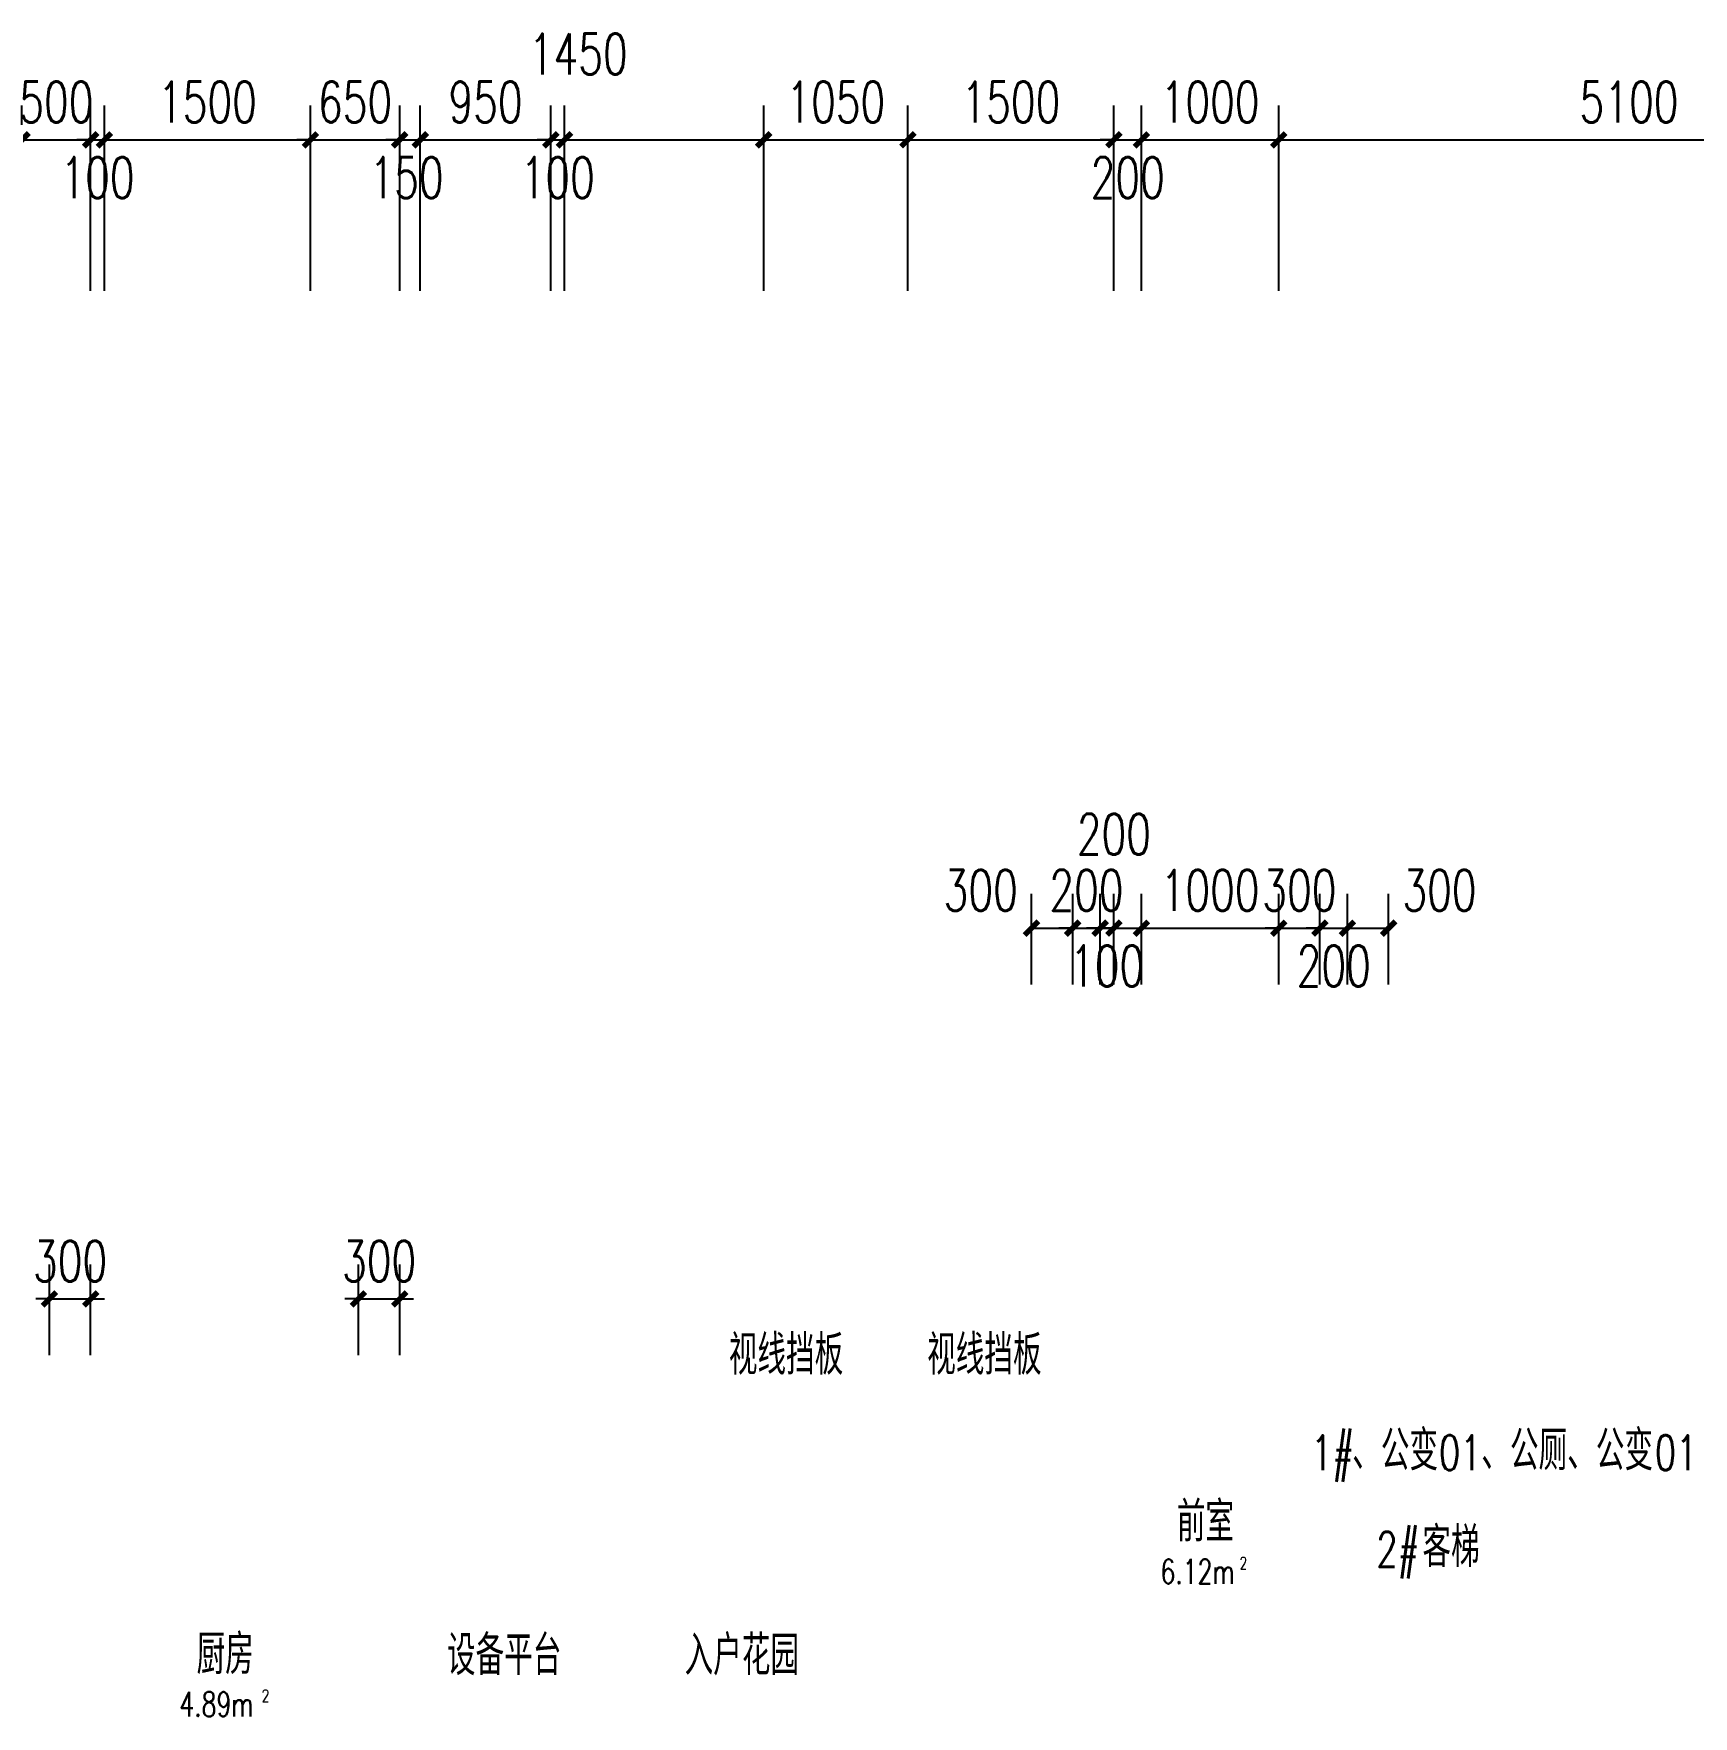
# Model space of a CAD drawing. Extents: x 41972 to 370663, y -1070170 to -56660.
# Drawn here: x 143682 to 155765, y -124267 to -112013 of the extents above; entities that cross this region are included whole.
import ezdxf

# ---------------------------------------------------------------- set-up
doc = ezdxf.new("R2010")
doc.units = 0
doc.header["$LTSCALE"] = 1000
doc.header["$MEASUREMENT"] = 0
doc.layers.get('Defpoints').update_dxf_attribs({"color": 250})
for name, color, linetype in [('A-PUB_DIM_细部尺寸', 64, 'Continuous'), ('hxt-bzc$0$A-房间名称', 31, 'Continuous'), ('HXwz$0$A-房间名称', 31, 'Continuous'), ('loutai2-osc$0$A-房间名称', 31, 'Continuous')]:
    doc.layers.add(name, color=color, linetype=linetype)
doc.styles.add('_TCH_DIM_T3', font='SIMPLEX', dxfattribs={"width": 0.705882, "bigfont": 'GBCBIG.shx'})
doc.styles.add('hxt-bzc$0$_TCH_SPACE', font='SIMPLEX', dxfattribs={"bigfont": 'GBCBIG'})
doc.styles.add('HXwz$0$_TCH_SPACE', font='SIMPLEX', dxfattribs={"bigfont": 'GBCBIG'})
doc.styles.add('loutai2-osc$0$_TCH_SPACE', font='SIMPLEX', dxfattribs={"bigfont": 'GBCBIG'})
doc.dimstyles.new('_TCH_ARCH&&100', dxfattribs={"dimtxt": 297.5, "dimasz": 100, "dimexe": 250, "dimexo": 300, "dimgap": 126.25, "dimtad": 1, "dimdec": 0, "dimzin": 0, "dimdsep": 46, "dimtxsty": '_TCH_DIM_T3', "dimblk": 'ARCHTICK', "dimcen": 0.09, "dimclrt": 7, "dimazin": 2, "dimtfac": 1, "dimtdec": 0, "dimtix": 1, "dimtmove": 2, "dimatfit": 3, "dimfxl": 100, "dimtolj": 1, "dimtzin": 0, "dimarcsym": 0})

# ---------------------------------------------------------------- blocks, each defined once
blk = doc.blocks.new('_ArchTick')
at = {"color": 0, "linetype": 'ByBlock', "const_width": 0.4}
blk.add_lwpolyline([(-0.5, -0.5), (0.5, 0.5)], dxfattribs=at)
blk = doc.blocks.new('*D5542')
at = {"layer": 'A-PUB_DIM_细部尺寸', "color": 0, "lineweight": -2, "transparency": 16777216}
for p, q in [((143597, -150549), (143597, -149199)), ((144097, -150549), (144097, -149199)), ((143597, -149449), (143497, -149449)), ((143597, -149449), (144097, -149449)), ((144097, -149449), (144197, -149449))]:
    blk.add_line(p, q, dxfattribs=at)
at = {"layer": 'Defpoints', "color": 0, "transparency": 16777216}
for p in [(144097, -149449), (143597, -150849), (144097, -150849)]:
    blk.add_point(p, dxfattribs=at)
at = {"layer": 'A-PUB_DIM_细部尺寸', "color": 0, "lineweight": -2, "transparency": 16777216, "xscale": 100, "yscale": 100, "zscale": 100}
blk.add_blockref('_ArchTick', (143597, -149449), dxfattribs=at)
at = {"layer": 'A-PUB_DIM_细部尺寸', "color": 0, "lineweight": -2, "transparency": 16777216, "xscale": 100, "yscale": 100, "zscale": 100, "rotation": 180}
blk.add_blockref('_ArchTick', (144097, -149449), dxfattribs=at)
at = {"layer": 'A-PUB_DIM_细部尺寸', "color": 7, "transparency": 16777216, "insert": (143847, -149174), "char_height": 297.5, "attachment_point": 5, "style": '_TCH_DIM_T3'}
blk.add_mtext('\\A1;500', dxfattribs=at)
blk = doc.blocks.new('*D5543')
at = {"layer": 'A-PUB_DIM_细部尺寸', "color": 0, "lineweight": -2, "transparency": 16777216}
for p, q in [((144097, -150549), (144097, -149199)), ((144197, -150549), (144197, -149199)), ((144097, -149449), (143997, -149449)), ((144097, -149449), (144197, -149449)), ((144197, -149449), (144297, -149449))]:
    blk.add_line(p, q, dxfattribs=at)
at = {"layer": 'Defpoints', "color": 0, "transparency": 16777216}
for p in [(144197, -149449), (144097, -150849), (144197, -150849)]:
    blk.add_point(p, dxfattribs=at)
at = {"layer": 'A-PUB_DIM_细部尺寸', "color": 0, "lineweight": -2, "transparency": 16777216, "xscale": 100, "yscale": 100, "zscale": 100}
blk.add_blockref('_ArchTick', (144097, -149449), dxfattribs=at)
at = {"layer": 'A-PUB_DIM_细部尺寸', "color": 0, "lineweight": -2, "transparency": 16777216, "xscale": 100, "yscale": 100, "zscale": 100, "rotation": 180}
blk.add_blockref('_ArchTick', (144197, -149449), dxfattribs=at)
at = {"layer": 'A-PUB_DIM_细部尺寸', "color": 7, "transparency": 16777216, "insert": (144147, -149724), "char_height": 297.5, "attachment_point": 5, "style": '_TCH_DIM_T3'}
blk.add_mtext('\\A1;100', dxfattribs=at)
blk = doc.blocks.new('*D5544')
at = {"layer": 'A-PUB_DIM_细部尺寸', "color": 0, "lineweight": -2, "transparency": 16777216}
for p, q in [((144197, -150549), (144197, -149199)), ((145697, -150549), (145697, -149199)), ((144197, -149449), (145697, -149449))]:
    blk.add_line(p, q, dxfattribs=at)
at = {"layer": 'Defpoints', "color": 0, "transparency": 16777216}
for p in [(145697, -149449), (144197, -150849), (145697, -150849)]:
    blk.add_point(p, dxfattribs=at)
at = {"layer": 'A-PUB_DIM_细部尺寸', "color": 0, "lineweight": -2, "transparency": 16777216, "xscale": 100, "yscale": 100, "zscale": 100, "rotation": 180}
blk.add_blockref('_ArchTick', (144197, -149449), dxfattribs=at)
at = {"layer": 'A-PUB_DIM_细部尺寸', "color": 0, "lineweight": -2, "transparency": 16777216, "xscale": 100, "yscale": 100, "zscale": 100}
blk.add_blockref('_ArchTick', (145697, -149449), dxfattribs=at)
at = {"layer": 'A-PUB_DIM_细部尺寸', "color": 7, "transparency": 16777216, "insert": (144947, -149174), "char_height": 297.5, "attachment_point": 5, "style": '_TCH_DIM_T3'}
blk.add_mtext('\\A1;1500', dxfattribs=at)
blk = doc.blocks.new('*D5545')
at = {"layer": 'A-PUB_DIM_细部尺寸', "color": 0, "lineweight": -2, "transparency": 16777216}
for p, q in [((145697, -150549), (145697, -149199)), ((146347, -150549), (146347, -149199)), ((145697, -149449), (145597, -149449)), ((145697, -149449), (146347, -149449)), ((146347, -149449), (146447, -149449))]:
    blk.add_line(p, q, dxfattribs=at)
at = {"layer": 'Defpoints', "color": 0, "transparency": 16777216}
for p in [(146347, -149449), (145697, -150849), (146347, -150849)]:
    blk.add_point(p, dxfattribs=at)
at = {"layer": 'A-PUB_DIM_细部尺寸', "color": 0, "lineweight": -2, "transparency": 16777216, "xscale": 100, "yscale": 100, "zscale": 100}
blk.add_blockref('_ArchTick', (145697, -149449), dxfattribs=at)
at = {"layer": 'A-PUB_DIM_细部尺寸', "color": 0, "lineweight": -2, "transparency": 16777216, "xscale": 100, "yscale": 100, "zscale": 100, "rotation": 180}
blk.add_blockref('_ArchTick', (146347, -149449), dxfattribs=at)
at = {"layer": 'A-PUB_DIM_细部尺寸', "color": 7, "transparency": 16777216, "insert": (146022, -149174), "char_height": 297.5, "attachment_point": 5, "style": '_TCH_DIM_T3'}
blk.add_mtext('\\A1;650', dxfattribs=at)
blk = doc.blocks.new('*D5546')
at = {"layer": 'A-PUB_DIM_细部尺寸', "color": 0, "lineweight": -2, "transparency": 16777216}
for p, q in [((146347, -150549), (146347, -149199)), ((146497, -150549), (146497, -149199)), ((146347, -149449), (146247, -149449)), ((146347, -149449), (146497, -149449)), ((146497, -149449), (146597, -149449))]:
    blk.add_line(p, q, dxfattribs=at)
at = {"layer": 'Defpoints', "color": 0, "transparency": 16777216}
for p in [(146497, -149449), (146347, -150849), (146497, -150849)]:
    blk.add_point(p, dxfattribs=at)
at = {"layer": 'A-PUB_DIM_细部尺寸', "color": 0, "lineweight": -2, "transparency": 16777216, "xscale": 100, "yscale": 100, "zscale": 100}
blk.add_blockref('_ArchTick', (146347, -149449), dxfattribs=at)
at = {"layer": 'A-PUB_DIM_细部尺寸', "color": 0, "lineweight": -2, "transparency": 16777216, "xscale": 100, "yscale": 100, "zscale": 100, "rotation": 180}
blk.add_blockref('_ArchTick', (146497, -149449), dxfattribs=at)
at = {"layer": 'A-PUB_DIM_细部尺寸', "color": 7, "transparency": 16777216, "insert": (146397, -149724), "char_height": 297.5, "attachment_point": 5, "style": '_TCH_DIM_T3'}
blk.add_mtext('\\A1;150', dxfattribs=at)
blk = doc.blocks.new('*D5547')
at = {"layer": 'A-PUB_DIM_细部尺寸', "color": 0, "lineweight": -2, "transparency": 16777216}
for p, q in [((146497, -150549), (146497, -149199)), ((147447, -150549), (147447, -149199)), ((146497, -149449), (147447, -149449))]:
    blk.add_line(p, q, dxfattribs=at)
at = {"layer": 'Defpoints', "color": 0, "transparency": 16777216}
for p in [(147447, -149449), (146497, -150849), (147447, -150849)]:
    blk.add_point(p, dxfattribs=at)
at = {"layer": 'A-PUB_DIM_细部尺寸', "color": 0, "lineweight": -2, "transparency": 16777216, "xscale": 100, "yscale": 100, "zscale": 100, "rotation": 180}
blk.add_blockref('_ArchTick', (146497, -149449), dxfattribs=at)
at = {"layer": 'A-PUB_DIM_细部尺寸', "color": 0, "lineweight": -2, "transparency": 16777216, "xscale": 100, "yscale": 100, "zscale": 100}
blk.add_blockref('_ArchTick', (147447, -149449), dxfattribs=at)
at = {"layer": 'A-PUB_DIM_细部尺寸', "color": 7, "transparency": 16777216, "insert": (146972, -149174), "char_height": 297.5, "attachment_point": 5, "style": '_TCH_DIM_T3'}
blk.add_mtext('\\A1;950', dxfattribs=at)
blk = doc.blocks.new('*D5548')
at = {"layer": 'A-PUB_DIM_细部尺寸', "color": 0, "lineweight": -2, "transparency": 16777216}
for p, q in [((147447, -150549), (147447, -149199)), ((147547, -150549), (147547, -149199)), ((147447, -149449), (147347, -149449)), ((147447, -149449), (147547, -149449)), ((147547, -149449), (147647, -149449))]:
    blk.add_line(p, q, dxfattribs=at)
at = {"layer": 'Defpoints', "color": 0, "transparency": 16777216}
for p in [(147547, -149449), (147447, -150849), (147547, -150849)]:
    blk.add_point(p, dxfattribs=at)
at = {"layer": 'A-PUB_DIM_细部尺寸', "color": 0, "lineweight": -2, "transparency": 16777216, "xscale": 100, "yscale": 100, "zscale": 100}
blk.add_blockref('_ArchTick', (147447, -149449), dxfattribs=at)
at = {"layer": 'A-PUB_DIM_细部尺寸', "color": 0, "lineweight": -2, "transparency": 16777216, "xscale": 100, "yscale": 100, "zscale": 100, "rotation": 180}
blk.add_blockref('_ArchTick', (147547, -149449), dxfattribs=at)
at = {"layer": 'A-PUB_DIM_细部尺寸', "color": 7, "transparency": 16777216, "insert": (147497, -149724), "char_height": 297.5, "attachment_point": 5, "style": '_TCH_DIM_T3'}
blk.add_mtext('\\A1;100', dxfattribs=at)
blk = doc.blocks.new('*D5549')
at = {"layer": 'A-PUB_DIM_细部尺寸', "color": 0, "lineweight": -2, "transparency": 16777216}
for p, q in [((147547, -150549), (147547, -149199)), ((148997, -150549), (148997, -149199)), ((147547, -149449), (148997, -149449))]:
    blk.add_line(p, q, dxfattribs=at)
at = {"layer": 'Defpoints', "color": 0, "transparency": 16777216}
for p in [(148997, -149449), (147547, -150849), (148997, -150849)]:
    blk.add_point(p, dxfattribs=at)
at = {"layer": 'A-PUB_DIM_细部尺寸', "color": 0, "lineweight": -2, "transparency": 16777216, "xscale": 100, "yscale": 100, "zscale": 100, "rotation": 180}
blk.add_blockref('_ArchTick', (147547, -149449), dxfattribs=at)
at = {"layer": 'A-PUB_DIM_细部尺寸', "color": 0, "lineweight": -2, "transparency": 16777216, "xscale": 100, "yscale": 100, "zscale": 100}
blk.add_blockref('_ArchTick', (148997, -149449), dxfattribs=at)
at = {"layer": 'A-PUB_DIM_细部尺寸', "color": 7, "transparency": 16777216, "insert": (147647, -148824), "char_height": 297.5, "attachment_point": 5, "style": '_TCH_DIM_T3'}
blk.add_mtext('\\A1;1450', dxfattribs=at)
blk = doc.blocks.new('*D5550')
at = {"layer": 'A-PUB_DIM_细部尺寸', "color": 0, "lineweight": -2, "transparency": 16777216}
for p, q in [((148997, -150549), (148997, -149199)), ((150047, -150549), (150047, -149199)), ((148997, -149449), (150047, -149449))]:
    blk.add_line(p, q, dxfattribs=at)
at = {"layer": 'Defpoints', "color": 0, "transparency": 16777216}
for p in [(150047, -149449), (148997, -150849), (150047, -150849)]:
    blk.add_point(p, dxfattribs=at)
at = {"layer": 'A-PUB_DIM_细部尺寸', "color": 0, "lineweight": -2, "transparency": 16777216, "xscale": 100, "yscale": 100, "zscale": 100, "rotation": 180}
blk.add_blockref('_ArchTick', (148997, -149449), dxfattribs=at)
at = {"layer": 'A-PUB_DIM_细部尺寸', "color": 0, "lineweight": -2, "transparency": 16777216, "xscale": 100, "yscale": 100, "zscale": 100}
blk.add_blockref('_ArchTick', (150047, -149449), dxfattribs=at)
at = {"layer": 'A-PUB_DIM_细部尺寸', "color": 7, "transparency": 16777216, "insert": (149522, -149174), "char_height": 297.5, "attachment_point": 5, "style": '_TCH_DIM_T3'}
blk.add_mtext('\\A1;1050', dxfattribs=at)
blk = doc.blocks.new('*D5551')
at = {"layer": 'A-PUB_DIM_细部尺寸', "color": 0, "lineweight": -2, "transparency": 16777216}
for p, q in [((150047, -150549), (150047, -149199)), ((151547, -150549), (151547, -149199)), ((150047, -149449), (151547, -149449))]:
    blk.add_line(p, q, dxfattribs=at)
at = {"layer": 'Defpoints', "color": 0, "transparency": 16777216}
for p in [(151547, -149449), (150047, -150849), (151547, -150849)]:
    blk.add_point(p, dxfattribs=at)
at = {"layer": 'A-PUB_DIM_细部尺寸', "color": 0, "lineweight": -2, "transparency": 16777216, "xscale": 100, "yscale": 100, "zscale": 100, "rotation": 180}
blk.add_blockref('_ArchTick', (150047, -149449), dxfattribs=at)
at = {"layer": 'A-PUB_DIM_细部尺寸', "color": 0, "lineweight": -2, "transparency": 16777216, "xscale": 100, "yscale": 100, "zscale": 100}
blk.add_blockref('_ArchTick', (151547, -149449), dxfattribs=at)
at = {"layer": 'A-PUB_DIM_细部尺寸', "color": 7, "transparency": 16777216, "insert": (150797, -149174), "char_height": 297.5, "attachment_point": 5, "style": '_TCH_DIM_T3'}
blk.add_mtext('\\A1;1500', dxfattribs=at)
blk = doc.blocks.new('*D5552')
at = {"layer": 'A-PUB_DIM_细部尺寸', "color": 0, "lineweight": -2, "transparency": 16777216}
for p, q in [((151547, -150549), (151547, -149199)), ((151747, -150549), (151747, -149199)), ((151547, -149449), (151447, -149449)), ((151547, -149449), (151747, -149449)), ((151747, -149449), (151847, -149449))]:
    blk.add_line(p, q, dxfattribs=at)
at = {"layer": 'Defpoints', "color": 0, "transparency": 16777216}
for p in [(151747, -149449), (151547, -150849), (151747, -150849)]:
    blk.add_point(p, dxfattribs=at)
at = {"layer": 'A-PUB_DIM_细部尺寸', "color": 0, "lineweight": -2, "transparency": 16777216, "xscale": 100, "yscale": 100, "zscale": 100}
blk.add_blockref('_ArchTick', (151547, -149449), dxfattribs=at)
at = {"layer": 'A-PUB_DIM_细部尺寸', "color": 0, "lineweight": -2, "transparency": 16777216, "xscale": 100, "yscale": 100, "zscale": 100, "rotation": 180}
blk.add_blockref('_ArchTick', (151747, -149449), dxfattribs=at)
at = {"layer": 'A-PUB_DIM_细部尺寸', "color": 7, "transparency": 16777216, "insert": (151647, -149724), "char_height": 297.5, "attachment_point": 5, "style": '_TCH_DIM_T3'}
blk.add_mtext('\\A1;200', dxfattribs=at)
blk = doc.blocks.new('*D5553')
at = {"layer": 'A-PUB_DIM_细部尺寸', "color": 0, "lineweight": -2, "transparency": 16777216}
for p, q in [((151747, -150549), (151747, -149199)), ((152747, -150549), (152747, -149199)), ((151747, -149449), (152747, -149449))]:
    blk.add_line(p, q, dxfattribs=at)
at = {"layer": 'Defpoints', "color": 0, "transparency": 16777216}
for p in [(152747, -149449), (151747, -150849), (152747, -150849)]:
    blk.add_point(p, dxfattribs=at)
at = {"layer": 'A-PUB_DIM_细部尺寸', "color": 0, "lineweight": -2, "transparency": 16777216, "xscale": 100, "yscale": 100, "zscale": 100, "rotation": 180}
blk.add_blockref('_ArchTick', (151747, -149449), dxfattribs=at)
at = {"layer": 'A-PUB_DIM_细部尺寸', "color": 0, "lineweight": -2, "transparency": 16777216, "xscale": 100, "yscale": 100, "zscale": 100}
blk.add_blockref('_ArchTick', (152747, -149449), dxfattribs=at)
at = {"layer": 'A-PUB_DIM_细部尺寸', "color": 7, "transparency": 16777216, "insert": (152247, -149174), "char_height": 297.5, "attachment_point": 5, "style": '_TCH_DIM_T3'}
blk.add_mtext('\\A1;1000', dxfattribs=at)
blk = doc.blocks.new('*D5554')
at = {"layer": 'A-PUB_DIM_细部尺寸', "color": 0, "lineweight": -2, "transparency": 16777216}
for p, q in [((152747, -150549), (152747, -149199)), ((157847, -150549), (157847, -149199)), ((152747, -149449), (157847, -149449))]:
    blk.add_line(p, q, dxfattribs=at)
at = {"layer": 'Defpoints', "color": 0, "transparency": 16777216}
for p in [(157847, -149449), (152747, -150849), (157847, -150849)]:
    blk.add_point(p, dxfattribs=at)
at = {"layer": 'A-PUB_DIM_细部尺寸', "color": 0, "lineweight": -2, "transparency": 16777216, "xscale": 100, "yscale": 100, "zscale": 100, "rotation": 180}
blk.add_blockref('_ArchTick', (152747, -149449), dxfattribs=at)
at = {"layer": 'A-PUB_DIM_细部尺寸', "color": 0, "lineweight": -2, "transparency": 16777216, "xscale": 100, "yscale": 100, "zscale": 100}
blk.add_blockref('_ArchTick', (157847, -149449), dxfattribs=at)
at = {"layer": 'A-PUB_DIM_细部尺寸', "color": 7, "transparency": 16777216, "insert": (155297, -149174), "char_height": 297.5, "attachment_point": 5, "style": '_TCH_DIM_T3'}
blk.add_mtext('\\A1;5100', dxfattribs=at)
blk = doc.blocks.new('HXwz')
at = {"layer": 'hxt-bzc$0$A-房间名称', "style": 'hxt-bzc$0$_TCH_SPACE', "width": 0.705882}
for s, p in [('1#', (14485, 7512)), ('01', (15417, 7512)), ('01', (16989, 7512)), ('2#', (14961, 6808))]:
    blk.add_text(s, height=255, rotation=0, dxfattribs=at).set_placement(p)
at = {"layer": 'hxt-bzc$0$A-房间名称', "style": 'hxt-bzc$0$_TCH_SPACE'}
for s, p in [('、公变', (14785, 7512)), ('、公厕、公变', (15725, 7512)), ('客梯', (15296, 6808))]:
    blk.add_text(s, height=289.4, rotation=0, dxfattribs=at).set_placement(p)
blk.add_text('前室', height=289.4, dxfattribs=at).set_placement((13508, 6993))
at = {"layer": 'hxt-bzc$0$A-房间名称', "style": 'hxt-bzc$0$_TCH_SPACE', "width": 0.705882}
for s, height, p in [('6.12m', 178.5, (13389, 6686)), ('2', 89.2, (13965, 6791))]:
    blk.add_text(s, height=height, dxfattribs=at).set_placement(p)
at = {"layer": 'HXwz$0$A-房间名称', "style": 'HXwz$0$_TCH_SPACE'}
for s, p in [('厨房', (6371, 6027)), ('设备平台', (8194, 6020)), ('入户花园', (9924, 6020))]:
    blk.add_text(s, height=289.4, dxfattribs=at).set_placement(p)
at = {"layer": 'HXwz$0$A-房间名称', "style": 'HXwz$0$_TCH_SPACE', "width": 0.705882}
for s, height, p in [('4.89m', 178.5, (6246, 5720)), ('2', 89.2, (6846, 5825))]:
    blk.add_text(s, height=height, dxfattribs=at).set_placement(p)
at = {"layer": 'loutai2-osc$0$A-房间名称', "style": 'loutai2-osc$0$_TCH_SPACE'}
for p in [(10246, 8208), (11690, 8208)]:
    blk.add_text('视线挡板', height=289.4, dxfattribs=at).set_placement(p)
blk = doc.blocks.new('*D6371')
at = {"layer": 'A-PUB_DIM_细部尺寸', "color": 0, "lineweight": -2, "transparency": 16777216}
for p, q in [((143797, -121637), (143797, -120977)), ((144097, -121637), (144097, -120977)), ((143797, -121227), (143697, -121227)), ((143797, -121227), (144097, -121227)), ((144097, -121227), (144197, -121227))]:
    blk.add_line(p, q, dxfattribs=at)
at = {"layer": 'Defpoints', "color": 0, "transparency": 16777216}
for p in [(144097, -121227), (143797, -121937), (144097, -121937)]:
    blk.add_point(p, dxfattribs=at)
at = {"layer": 'A-PUB_DIM_细部尺寸', "color": 0, "lineweight": -2, "transparency": 16777216, "xscale": 100, "yscale": 100, "zscale": 100}
blk.add_blockref('_ArchTick', (143797, -121227), dxfattribs=at)
at = {"layer": 'A-PUB_DIM_细部尺寸', "color": 0, "lineweight": -2, "transparency": 16777216, "xscale": 100, "yscale": 100, "zscale": 100, "rotation": 180}
blk.add_blockref('_ArchTick', (144097, -121227), dxfattribs=at)
at = {"layer": 'A-PUB_DIM_细部尺寸', "color": 7, "transparency": 16777216, "insert": (143947, -120952), "char_height": 297.5, "attachment_point": 5, "style": '_TCH_DIM_T3'}
blk.add_mtext('\\A1;300', dxfattribs=at)
blk = doc.blocks.new('*D6372')
at = {"layer": 'A-PUB_DIM_细部尺寸', "color": 0, "lineweight": -2, "transparency": 16777216}
for p, q in [((146047, -121637), (146047, -120977)), ((146347, -121637), (146347, -120977)), ((146047, -121227), (145947, -121227)), ((146047, -121227), (146347, -121227)), ((146347, -121227), (146447, -121227))]:
    blk.add_line(p, q, dxfattribs=at)
at = {"layer": 'Defpoints', "color": 0, "transparency": 16777216}
for p in [(146347, -121227), (146047, -121937), (146347, -121937)]:
    blk.add_point(p, dxfattribs=at)
at = {"layer": 'A-PUB_DIM_细部尺寸', "color": 0, "lineweight": -2, "transparency": 16777216, "xscale": 100, "yscale": 100, "zscale": 100}
blk.add_blockref('_ArchTick', (146047, -121227), dxfattribs=at)
at = {"layer": 'A-PUB_DIM_细部尺寸', "color": 0, "lineweight": -2, "transparency": 16777216, "xscale": 100, "yscale": 100, "zscale": 100, "rotation": 180}
blk.add_blockref('_ArchTick', (146347, -121227), dxfattribs=at)
at = {"layer": 'A-PUB_DIM_细部尺寸', "color": 7, "transparency": 16777216, "insert": (146197, -120952), "char_height": 297.5, "attachment_point": 5, "style": '_TCH_DIM_T3'}
blk.add_mtext('\\A1;300', dxfattribs=at)
blk = doc.blocks.new('*D6381')
at = {"layer": 'A-PUB_DIM_细部尺寸', "color": 0, "lineweight": -2, "transparency": 16777216}
for p, q in [((150947, -118937), (150947, -118277)), ((151247, -118937), (151247, -118277)), ((150947, -118527), (151247, -118527))]:
    blk.add_line(p, q, dxfattribs=at)
at = {"layer": 'Defpoints', "color": 0, "transparency": 16777216}
for p in [(151247, -118527), (150947, -119237), (151247, -119237)]:
    blk.add_point(p, dxfattribs=at)
at = {"layer": 'A-PUB_DIM_细部尺寸', "color": 0, "lineweight": -2, "transparency": 16777216, "xscale": 100, "yscale": 100, "zscale": 100, "rotation": 180}
blk.add_blockref('_ArchTick', (150947, -118527), dxfattribs=at)
at = {"layer": 'A-PUB_DIM_细部尺寸', "color": 0, "lineweight": -2, "transparency": 16777216, "xscale": 100, "yscale": 100, "zscale": 100}
blk.add_blockref('_ArchTick', (151247, -118527), dxfattribs=at)
at = {"layer": 'A-PUB_DIM_细部尺寸', "color": 7, "transparency": 16777216, "insert": (150577, -118252), "char_height": 297.5, "attachment_point": 5, "style": '_TCH_DIM_T3'}
blk.add_mtext('\\A1;300', dxfattribs=at)
blk = doc.blocks.new('*D6382')
at = {"layer": 'A-PUB_DIM_细部尺寸', "color": 0, "lineweight": -2, "transparency": 16777216}
for p, q in [((151247, -118937), (151247, -118277)), ((151447, -118937), (151447, -118277)), ((151247, -118527), (151147, -118527)), ((151247, -118527), (151447, -118527)), ((151447, -118527), (151547, -118527))]:
    blk.add_line(p, q, dxfattribs=at)
at = {"layer": 'Defpoints', "color": 0, "transparency": 16777216}
for p in [(151447, -118527), (151247, -119237), (151447, -119237)]:
    blk.add_point(p, dxfattribs=at)
at = {"layer": 'A-PUB_DIM_细部尺寸', "color": 0, "lineweight": -2, "transparency": 16777216, "xscale": 100, "yscale": 100, "zscale": 100}
blk.add_blockref('_ArchTick', (151247, -118527), dxfattribs=at)
at = {"layer": 'A-PUB_DIM_细部尺寸', "color": 0, "lineweight": -2, "transparency": 16777216, "xscale": 100, "yscale": 100, "zscale": 100, "rotation": 180}
blk.add_blockref('_ArchTick', (151447, -118527), dxfattribs=at)
at = {"layer": 'A-PUB_DIM_细部尺寸', "color": 7, "transparency": 16777216, "insert": (151347, -118252), "char_height": 297.5, "attachment_point": 5, "style": '_TCH_DIM_T3'}
blk.add_mtext('\\A1;200', dxfattribs=at)
blk = doc.blocks.new('*D6383')
at = {"layer": 'A-PUB_DIM_细部尺寸', "color": 0, "lineweight": -2, "transparency": 16777216}
for p, q in [((151447, -118937), (151447, -118277)), ((151547, -118937), (151547, -118277)), ((151447, -118527), (151347, -118527)), ((151447, -118527), (151547, -118527)), ((151547, -118527), (151647, -118527))]:
    blk.add_line(p, q, dxfattribs=at)
at = {"layer": 'Defpoints', "color": 0, "transparency": 16777216}
for p in [(151547, -118527), (151447, -119237), (151547, -119237)]:
    blk.add_point(p, dxfattribs=at)
at = {"layer": 'A-PUB_DIM_细部尺寸', "color": 0, "lineweight": -2, "transparency": 16777216, "xscale": 100, "yscale": 100, "zscale": 100}
blk.add_blockref('_ArchTick', (151447, -118527), dxfattribs=at)
at = {"layer": 'A-PUB_DIM_细部尺寸', "color": 0, "lineweight": -2, "transparency": 16777216, "xscale": 100, "yscale": 100, "zscale": 100, "rotation": 180}
blk.add_blockref('_ArchTick', (151547, -118527), dxfattribs=at)
at = {"layer": 'A-PUB_DIM_细部尺寸', "color": 7, "transparency": 16777216, "insert": (151497, -118802), "char_height": 297.5, "attachment_point": 5, "style": '_TCH_DIM_T3'}
blk.add_mtext('\\A1;100', dxfattribs=at)
blk = doc.blocks.new('*D6384')
at = {"layer": 'A-PUB_DIM_细部尺寸', "color": 0, "lineweight": -2, "transparency": 16777216}
for p, q in [((151547, -118937), (151547, -118277)), ((151747, -118937), (151747, -118277)), ((151547, -118527), (151447, -118527)), ((151547, -118527), (151747, -118527)), ((151747, -118527), (151847, -118527))]:
    blk.add_line(p, q, dxfattribs=at)
at = {"layer": 'Defpoints', "color": 0, "transparency": 16777216}
for p in [(151747, -118527), (151547, -119237), (151747, -119237)]:
    blk.add_point(p, dxfattribs=at)
at = {"layer": 'A-PUB_DIM_细部尺寸', "color": 0, "lineweight": -2, "transparency": 16777216, "xscale": 100, "yscale": 100, "zscale": 100}
blk.add_blockref('_ArchTick', (151547, -118527), dxfattribs=at)
at = {"layer": 'A-PUB_DIM_细部尺寸', "color": 0, "lineweight": -2, "transparency": 16777216, "xscale": 100, "yscale": 100, "zscale": 100, "rotation": 180}
blk.add_blockref('_ArchTick', (151747, -118527), dxfattribs=at)
at = {"layer": 'A-PUB_DIM_细部尺寸', "color": 7, "transparency": 16777216, "insert": (151547, -117843), "char_height": 297.5, "attachment_point": 5, "style": '_TCH_DIM_T3'}
blk.add_mtext('\\A1;200', dxfattribs=at)
blk = doc.blocks.new('*D6385')
at = {"layer": 'A-PUB_DIM_细部尺寸', "color": 0, "lineweight": -2, "transparency": 16777216}
for p, q in [((151747, -118937), (151747, -118277)), ((152747, -118937), (152747, -118277)), ((151747, -118527), (152747, -118527))]:
    blk.add_line(p, q, dxfattribs=at)
at = {"layer": 'Defpoints', "color": 0, "transparency": 16777216}
for p in [(152747, -118527), (151747, -119237), (152747, -119237)]:
    blk.add_point(p, dxfattribs=at)
at = {"layer": 'A-PUB_DIM_细部尺寸', "color": 0, "lineweight": -2, "transparency": 16777216, "xscale": 100, "yscale": 100, "zscale": 100, "rotation": 180}
blk.add_blockref('_ArchTick', (151747, -118527), dxfattribs=at)
at = {"layer": 'A-PUB_DIM_细部尺寸', "color": 0, "lineweight": -2, "transparency": 16777216, "xscale": 100, "yscale": 100, "zscale": 100}
blk.add_blockref('_ArchTick', (152747, -118527), dxfattribs=at)
at = {"layer": 'A-PUB_DIM_细部尺寸', "color": 7, "transparency": 16777216, "insert": (152247, -118252), "char_height": 297.5, "attachment_point": 5, "style": '_TCH_DIM_T3'}
blk.add_mtext('\\A1;1000', dxfattribs=at)
blk = doc.blocks.new('*D6386')
at = {"layer": 'A-PUB_DIM_细部尺寸', "color": 0, "lineweight": -2, "transparency": 16777216}
for p, q in [((152747, -118937), (152747, -118277)), ((153047, -118937), (153047, -118277)), ((152747, -118527), (152647, -118527)), ((152747, -118527), (153047, -118527)), ((153047, -118527), (153147, -118527))]:
    blk.add_line(p, q, dxfattribs=at)
at = {"layer": 'Defpoints', "color": 0, "transparency": 16777216}
for p in [(153047, -118527), (152747, -119237), (153047, -119237)]:
    blk.add_point(p, dxfattribs=at)
at = {"layer": 'A-PUB_DIM_细部尺寸', "color": 0, "lineweight": -2, "transparency": 16777216, "xscale": 100, "yscale": 100, "zscale": 100}
blk.add_blockref('_ArchTick', (152747, -118527), dxfattribs=at)
at = {"layer": 'A-PUB_DIM_细部尺寸', "color": 0, "lineweight": -2, "transparency": 16777216, "xscale": 100, "yscale": 100, "zscale": 100, "rotation": 180}
blk.add_blockref('_ArchTick', (153047, -118527), dxfattribs=at)
at = {"layer": 'A-PUB_DIM_细部尺寸', "color": 7, "transparency": 16777216, "insert": (152897, -118252), "char_height": 297.5, "attachment_point": 5, "style": '_TCH_DIM_T3'}
blk.add_mtext('\\A1;300', dxfattribs=at)
blk = doc.blocks.new('*D6387')
at = {"layer": 'A-PUB_DIM_细部尺寸', "color": 0, "lineweight": -2, "transparency": 16777216}
for p, q in [((153047, -118937), (153047, -118277)), ((153247, -118937), (153247, -118277)), ((153047, -118527), (152947, -118527)), ((153047, -118527), (153247, -118527)), ((153247, -118527), (153347, -118527))]:
    blk.add_line(p, q, dxfattribs=at)
at = {"layer": 'Defpoints', "color": 0, "transparency": 16777216}
for p in [(153247, -118527), (153047, -119237), (153247, -119237)]:
    blk.add_point(p, dxfattribs=at)
at = {"layer": 'A-PUB_DIM_细部尺寸', "color": 0, "lineweight": -2, "transparency": 16777216, "xscale": 100, "yscale": 100, "zscale": 100}
blk.add_blockref('_ArchTick', (153047, -118527), dxfattribs=at)
at = {"layer": 'A-PUB_DIM_细部尺寸', "color": 0, "lineweight": -2, "transparency": 16777216, "xscale": 100, "yscale": 100, "zscale": 100, "rotation": 180}
blk.add_blockref('_ArchTick', (153247, -118527), dxfattribs=at)
at = {"layer": 'A-PUB_DIM_细部尺寸', "color": 7, "transparency": 16777216, "insert": (153147, -118802), "char_height": 297.5, "attachment_point": 5, "style": '_TCH_DIM_T3'}
blk.add_mtext('\\A1;200', dxfattribs=at)
blk = doc.blocks.new('*D6388')
at = {"layer": 'A-PUB_DIM_细部尺寸', "color": 0, "lineweight": -2, "transparency": 16777216}
for p, q in [((153247, -118937), (153247, -118277)), ((153547, -118937), (153547, -118277)), ((153247, -118527), (153547, -118527))]:
    blk.add_line(p, q, dxfattribs=at)
at = {"layer": 'Defpoints', "color": 0, "transparency": 16777216}
for p in [(153547, -118527), (153247, -119237), (153547, -119237)]:
    blk.add_point(p, dxfattribs=at)
at = {"layer": 'A-PUB_DIM_细部尺寸', "color": 0, "lineweight": -2, "transparency": 16777216, "xscale": 100, "yscale": 100, "zscale": 100, "rotation": 180}
blk.add_blockref('_ArchTick', (153247, -118527), dxfattribs=at)
at = {"layer": 'A-PUB_DIM_细部尺寸', "color": 0, "lineweight": -2, "transparency": 16777216, "xscale": 100, "yscale": 100, "zscale": 100}
blk.add_blockref('_ArchTick', (153547, -118527), dxfattribs=at)
at = {"layer": 'A-PUB_DIM_细部尺寸', "color": 7, "transparency": 16777216, "insert": (153917, -118252), "char_height": 297.5, "attachment_point": 5, "style": '_TCH_DIM_T3'}
blk.add_mtext('\\A1;300', dxfattribs=at)
blk = doc.blocks.new('sdcc')
at = {"layer": 'A-PUB_DIM_细部尺寸'}
for base, p1, p2, picture, middle in [((148997, -149449.3), (147547, -150849.3), (148997, -150849.3), '*D5549', (147647, -148824.3)), ((144197, -149449.3), (144097, -150849.3), (144197, -150849.3), '*D5543', (144147, -149724.3)), ((146497, -149449.3), (146347, -150849.3), (146497, -150849.3), '*D5546', (146397, -149724.3)), ((147547, -149449.3), (147447, -150849.3), (147547, -150849.3), '*D5548', (147497, -149724.3)), ((151747, -149449.3), (151547, -150849.3), (151747, -150849.3), '*D5552', (151647, -149724.3))]:
    dim = blk.add_linear_dim(base=base, p1=p1, p2=p2, angle=0, dimstyle='_TCH_ARCH&&100', dxfattribs=at)
    dim.commit()
    dim.dimension.update_dxf_attribs({"geometry": picture, "text_midpoint": middle, "dimtype": 161})
for p1, p2, picture, middle in [((143597, -150849.3), (144097, -150849.3), '*D5542', (143847, -149174.3)), ((144197, -150849.3), (145697, -150849.3), '*D5544', (144947, -149174.3)), ((145697, -150849.3), (146347, -150849.3), '*D5545', (146022, -149174.3)), ((146497, -150849.3), (147447, -150849.3), '*D5547', (146972, -149174.3)), ((148997, -150849.3), (150047, -150849.3), '*D5550', (149522, -149174.3)), ((150047, -150849.3), (151547, -150849.3), '*D5551', (150797, -149174.3)), ((151747, -150849.3), (152747, -150849.3), '*D5553', (152247, -149174.3)), ((152747, -150849.3), (157847, -150849.3), '*D5554', (155297, -149174.3))]:
    dim = blk.add_aligned_dim(p1=p1, p2=p2, distance=1400, dimstyle='_TCH_ARCH&&100', dxfattribs=at)
    dim.commit()
    dim.dimension.update_dxf_attribs({"geometry": picture, "text_midpoint": middle})
blk = doc.blocks.new('7d')
at = {"layer": 'A-PUB_DIM_细部尺寸'}
for base, p1, p2, picture, middle in [((151747, -118527.3), (151547, -119236.5), (151747, -119236.5), '*D6384', (151547, -117842.8)), ((151247, -118527.3), (150947, -119236.5), (151247, -119236.5), '*D6381', (150577, -118252.3)), ((153547, -118527.3), (153247, -119236.5), (153547, -119236.5), '*D6388', (153917, -118252.3)), ((151547, -118527.3), (151447, -119236.5), (151547, -119236.5), '*D6383', (151497, -118802.3)), ((153247, -118527.3), (153047, -119236.5), (153247, -119236.5), '*D6387', (153147, -118802.3))]:
    dim = blk.add_linear_dim(base=base, p1=p1, p2=p2, angle=0, dimstyle='_TCH_ARCH&&100', dxfattribs=at)
    dim.commit()
    dim.dimension.update_dxf_attribs({"geometry": picture, "text_midpoint": middle, "dimtype": 161})
for p1, p2, picture, middle in [((151247, -119236.5), (151447, -119236.5), '*D6382', (151347, -118252.3)), ((151747, -119236.5), (152747, -119236.5), '*D6385', (152247, -118252.3)), ((152747, -119236.5), (153047, -119236.5), '*D6386', (152897, -118252.3)), ((143797, -121936.5), (144097, -121936.5), '*D6371', (143947, -120952.3)), ((146047, -121936.5), (146347, -121936.5), '*D6372', (146197, -120952.3))]:
    dim = blk.add_aligned_dim(p1=p1, p2=p2, distance=709.3, dimstyle='_TCH_ARCH&&100', dxfattribs=at)
    dim.commit()
    dim.dimension.update_dxf_attribs({"geometry": picture, "text_midpoint": middle})

msp = doc.modelspace()

# ---------------------------------------------------------------- block references
for name, p in [('sdcc', (0, 36663)), ('7d', (0, 0)), ('HXwz', (138497, -129987))]:
    msp.add_blockref(name, p)

doc.saveas('drawing.dxf')
